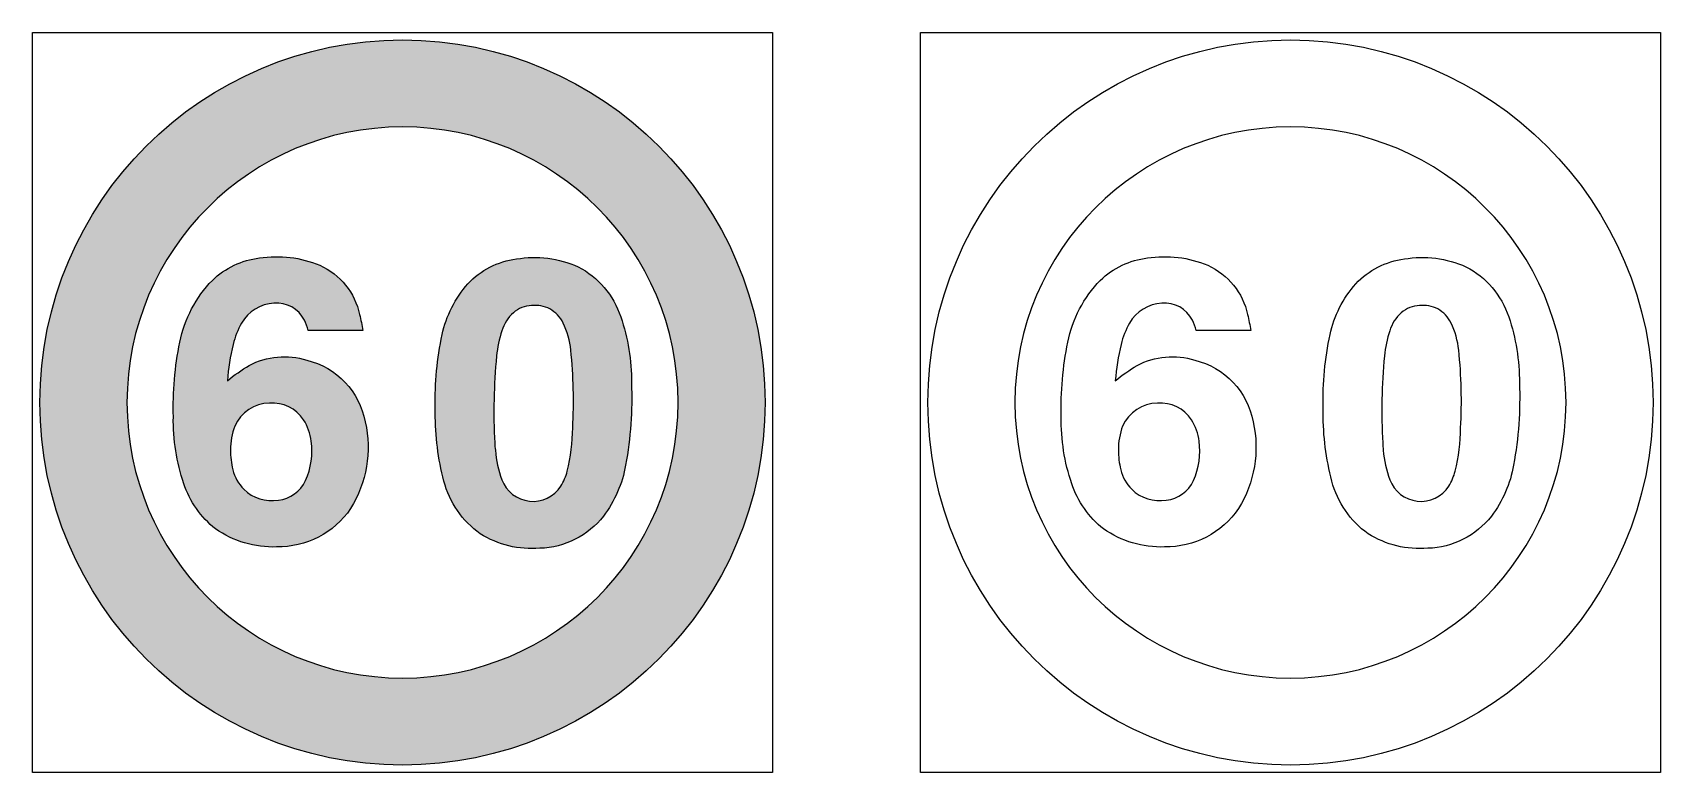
# Model space of a CAD drawing. Extents: x -132 to 2068, y 0 to 1000.
import ezdxf

# ---------------------------------------------------------------- set-up
doc = ezdxf.new("R2010")
doc.units = 0
doc.header["$MEASUREMENT"] = 0

msp = doc.modelspace()

# ---------------------------------------------------------------- hatches: boundary and pattern name
h = msp.add_hatch(color=1)
edge = h.paths.add_edge_path()
edge.add_arc((367.54, 499.999), 489.9999999999999, 0, 180, ccw=False)
edge.add_arc((367.54, 499.999), 489.9999999999999, -180, 0, ccw=False)
edge = h.paths.add_edge_path(flags=16)
edge.add_arc((367.5400000000002, 499.999), 372.4, 180, 360)
edge.add_arc((367.5400000000002, 499.999), 372.4, 0, 180)
h = msp.add_hatch(color=7)
edge = h.paths.add_edge_path()
edge.add_arc((852.3872139071443, 500.5640735470772), 440.8485071158993, 168.0641199932872, 180.9554416159158, ccw=False)
edge.add_arc((568.0057803421012, 560.4242759004547), 150.2355999427993, 138.2737183979831, 167.9692019617562, ccw=False)
edge.add_arc((535.1945191607346, 586.2957117578078), 108.5576267259957, 97.26844030362543, 136.9385088471479, ccw=False)
edge.add_arc((545.8610989523903, 550.7316606828715), 145.3127208639291, 66.09280843790037, 99.66698016575288, ccw=False)
edge.add_arc((548.7905527758825, 577.4200539948611), 120.0031537867518, 18.69817328568439, 62.204544867348375, ccw=False)
edge.add_arc((403.5136186132545, 528.046154928889), 273.4409355580423, -0.3306824512355888, 18.738966690903794, ccw=False)
edge.add_arc((165.9515026405423, 506.8953438034621), 511.3732034182195, -10.2962058634605, 2.193514588195626, ccw=False)
edge.add_arc((508.1924298042415, 444.0998241677174), 163.4206880147474, 323.2770341860961, 349.91877663472684, ccw=False)
edge.add_arc((549.4840546259926, 417.1868875071325), 114.2740263693356, 271.8433978605224, 321.713260907214, ccw=False)
edge.add_arc((542.2068249136364, 433.5977670409713), 131.0841831019847, 237.8592929798125, 274.7931281745247, ccw=False)
edge.add_arc((546.7256464857742, 426.2288289101094), 127.4841694185106, 194.727744736345, 234.37557442282332, ccw=False)
edge.add_arc((775.0869472980283, 485.3241911476221), 363.3673191000135, 179.9180364826792, 194.5855677954511, ccw=False)
edge.add_line((411.7200000000001, 485.844), (411.6, 493.213))
edge = h.paths.add_edge_path(flags=16)
edge.add_arc((691.3478387484715, 456.6399183877928), 199.5079333519033, 183.2460470051493, 186.101268827602)
edge.add_arc((645.6839391875478, 448.2654187709327), 153.251971824233, 184.8024853181453, 200.093587685934)
edge.add_arc((543.8895680150669, 411.3670180214523), 44.97806768731061, 200.5004987381122, 326.926748295128)
edge.add_arc((515.9397553785989, 426.2910932429531), 76.59276098547642, 328.981754214769, 345.6113928721973)
edge.add_arc((346.3623315986482, 467.6841705916615), 251.1453727429676, 346.0779048631493, 359.5512092307272)
edge.add_arc((-77.67787272048804, 501.9338489063971), 676.1485191554237, 356.9295708567092, 365.8411480552006)
edge.add_arc((482.5023358482903, 558.7344410276594), 113.0973199302476, 6.096625805866488, 25.45561502655821)
edge.add_arc((545.8207507888949, 588.8023453923638), 43.00246247883409, 25.54372863489847, 61.01334140263695)
edge.add_arc((546.3924655880282, 586.5912054348527), 44.68720752603497, 63.02882402478537, 95.62803189103538)
edge.add_arc((543.3249372770716, 591.4875278984192), 39.59731117267472, 91.90301330888616, 131.0705227906648)
edge.add_arc((554.7096631471152, 580.2194461975301), 55.58448298346852, 132.2869157360666, 162.4924585887677)
edge.add_arc((668.5915363974597, 544.2793223972423), 175.0029634293127, 162.4872046933493, 173.8983042216659)
edge.add_arc((1289.195360069784, 487.7266831546499), 798.1614760180574, 174.5970662991494, 183.0439315252631)
edge = h.paths.add_edge_path()
edge.add_line((313.9400000000002, 597.437), (240.1300000000002, 597.437))
edge.add_arc((133.0750132867392, 565.4193665822894), 111.7403196247773, 16.65068950465277, 24.2819346686803)
edge.add_arc((197.7010964750194, 592.5744243214148), 41.70449523446782, 26.78761862630632, 95.35357493092113)
edge.add_arc((196.273999344885, 580.9076668655538), 53.24637501331608, 92.65233451354392, 150.1537720755115)
edge.add_arc((244.279075305286, 553.5189096649138), 108.5150136470859, 150.2249715375874, 166.6646014404256)
edge.add_arc((424.9550893729889, 507.574279185037), 294.9321454844242, 166.075433200767, 175.7603742204556)
edge.add_arc((296.9366004697357, 325.331433782785), 263.1091102653967, 121.28378976648989, 129.1477334204259, ccw=False)
edge.add_arc((207.8247485252195, 459.5128603192472), 102.3683036246091, 72.80930392335108, 117.6555415689756, ccw=False)
edge.add_arc((212.7837905387935, 454.1486563862068), 106.215575072274, 10.678402631411018, 76.22208355874062, ccw=False)
edge.add_arc((163.5515538992341, 439.4746150877818), 157.4034535388555, -31.74303402301831, 12.607044117803184, ccw=False)
edge.add_arc((199.0739934754192, 423.8551420255288), 119.0997654455343, 269.16579165638734, 325.65554266188457, ccw=False)
edge.add_arc((192.492585833789, 440.3057260931606), 135.6243806201651, 235.0764792146752, 272.04827139871503, ccw=False)
edge.add_arc((198.5389469021138, 433.4365988243799), 133.7494760619127, 198.8197904534407, 231.2653726784013, ccw=False)
edge.add_arc((322.8088991870735, 475.7679231338554), 265.0314696835288, 178.9730505216723, 198.8153864102535, ccw=False)
edge.add_arc((510.6371432433939, 492.3131803491335), 452.970740219031, 168.633956289231, 181.4921282762432, ccw=False)
edge.add_arc((231.4006702680171, 548.0709934870899), 168.2224660036102, 135.937058489328, 168.5090920329868, ccw=False)
edge.add_arc((187.0081158392034, 586.2946114102758), 109.7933323845251, 96.67816680313422, 134.1592769235284, ccw=False)
edge.add_arc((197.4326229714196, 544.3779206710624), 152.7362201217736, 67.50903155791877, 98.73401080599922, ccw=False)
edge.add_arc((216.9278510355388, 599.1804032790778), 94.6903748671073, 11.997130176196208, 65.72276985706202, ccw=False)
edge.add_arc((-3.491521829478529, 543.5607938564624), 321.9711425569064, 9.63275560459391, 13.525537742298525, ccw=False)
edge = h.paths.add_edge_path(flags=16)
edge.add_arc((240.6282284030887, 435.2457190707141), 105.6504444150679, 179.6289018604122, 194.319120650665)
edge.add_arc((192.0410336935423, 421.8555070367225), 55.26929187790106, 193.326441643075, 225.0589896548311)
edge.add_arc((190.7749367100761, 421.2666078765369), 53.9602419677414, 225.5688812789774, 279.5743507880271)
edge.add_arc((195.2422038737542, 413.1440338836208), 45.31082295954021, 275.7095774161818, 335.7041904655569)
edge.add_arc((147.6087035762838, 434.2563632954046), 97.41285538548033, 335.9137061573335, 367.9301494557341)
edge.add_arc((175.5191390605383, 439.6878884667151), 69.03689463112121, 6.661166287826617, 32.39832266299937)
edge.add_arc((191.644973548705, 448.5635627163848), 50.67850668096635, 33.69422506393911, 94.35120667987847)
edge.add_arc((188.2663898726538, 447.1435792724752), 51.95451413460689, 90.51434472379808, 156.1729731083385)
edge.add_arc((225.7260767883495, 436.3143177348956), 90.74689059465537, 159.4747531877635, 180.2426512895483)

# ---------------------------------------------------------------- linework, layer by layer
for points in [[(-132.4599999999999, 0), (-132.4599999999999, 1000), (867.54, 1000), (867.54, 0)], [(1067.54, 0), (1067.54, 1000), (2067.54, 1000), (2067.54, 0)]]:
    msp.add_lwpolyline(points, close=True)
at = {"color": 1}
for points in [[(-122.4599999999999, 499.999, -1), (857.54, 499.999, -1)], [(-4.859999999999786, 499.999, 1), (739.9400000000002, 499.999, 1)]]:
    msp.add_lwpolyline(points, format="xyb", close=True, dxfattribs=at)
for points in [[(1077.54, 499.999, -1), (2057.54, 499.999, -1)], [(1195.14, 499.999, 1), (1939.94, 499.999, 1)], [(313.9400000000002, 597.437), (240.1300000000002, 597.437, 0.0333099), (234.9300000000002, 611.37, 0.308433), (193.8100000000001, 634.097, 0.256298), (150.09, 607.4069999999999, 0.07185470000000001), (138.6900000000002, 578.548, 0.0422837), (130.83, 529.378, -0.0343264), (160.3100000000001, 550.186, -0.198215), (238.08, 557.308, -0.294049), (317.1600000000002, 473.83, -0.195966), (297.4100000000002, 356.663, -0.251599), (197.34, 304.768, -0.162734), (114.85, 329.105, -0.142524), (71.94000000000017, 390.29, -0.0867955), (57.82000000000005, 480.518, -0.05616330000000001), (66.55000000000007, 581.5830000000001, -0.143087), (110.5200000000001, 665.061, -0.165016), (174.2400000000001, 695.3430000000001, -0.137094), (255.86, 685.497, -0.238813), (309.5500000000001, 618.863, -0.0169871)], [(411.6, 493.213, -0.05630840000000001), (421.0700000000001, 591.739, -0.130301), (455.8800000000002, 660.4169999999999, -0.174843), (521.4600000000002, 693.9810000000001, -0.147552), (604.7500000000001, 683.577, -0.192146), (662.4600000000002, 615.891, -0.0833996), (676.9500000000002, 526.4680000000001, -0.05455069999999999), (669.09, 415.494, -0.116773), (639.1800000000002, 346.383, -0.221099), (553.1600000000002, 302.972, -0.162564), (472.4700000000001, 322.603, -0.174743), (423.4300000000002, 393.819, -0.0640867), (411.7200000000001, 485.844)], [(1513.94, 597.437), (1440.13, 597.437, 0.0333099), (1434.93, 611.37, 0.308433), (1393.81, 634.097, 0.256298), (1350.09, 607.4069999999999, 0.07185470000000001), (1338.69, 578.548, 0.0422837), (1330.83, 529.378, -0.0343264), (1360.31, 550.186, -0.198215), (1438.08, 557.308, -0.294049), (1517.16, 473.83, -0.195966), (1497.41, 356.663, -0.251599), (1397.34, 304.768, -0.162734), (1314.85, 329.105, -0.142524), (1271.94, 390.29, -0.0867955), (1257.82, 480.518, -0.05616330000000001), (1266.55, 581.5830000000001, -0.143087), (1310.52, 665.061, -0.165016), (1374.24, 695.3430000000001, -0.137094), (1455.86, 685.497, -0.238813), (1509.55, 618.863, -0.0169871)], [(1611.6, 493.213, -0.05630840000000001), (1621.07, 591.739, -0.130301), (1655.88, 660.4169999999999, -0.174843), (1721.46, 693.9810000000001, -0.147552), (1804.75, 683.577, -0.192146), (1862.46, 615.891, -0.0833996), (1876.95, 526.4680000000001, -0.05455069999999999), (1869.09, 415.494, -0.116773), (1839.18, 346.383, -0.221099), (1753.16, 302.972, -0.162564), (1672.47, 322.603, -0.174743), (1623.43, 393.819, -0.0640867), (1611.72, 485.844)], [(492.1600000000002, 445.343, 0.0124589), (492.9700000000001, 435.435, 0.0668192), (501.7600000000001, 395.615, 0.615362), (581.58, 386.8219999999999, 0.0726881), (590.1300000000002, 407.258, 0.0588562), (597.5000000000001, 465.717, 0.0389037), (594.9600000000002, 570.746, 0.08467100000000001), (584.62, 607.345, 0.156013), (566.6600000000002, 626.418, 0.143208), (542.0100000000001, 631.063, 0.172584), (517.3100000000001, 621.34, 0.132565), (501.7000000000002, 596.941, 0.0498315), (494.58, 562.881, 0.0368731)], [(1692.16, 445.343, 0.0124589), (1692.97, 435.435, 0.0668192), (1701.76, 395.615, 0.615362), (1781.58, 386.8219999999999, 0.0726881), (1790.13, 407.258, 0.0588562), (1797.5, 465.717, 0.0389037), (1794.96, 570.746, 0.08467100000000001), (1784.62, 607.345, 0.156013), (1766.66, 626.418, 0.143208), (1742.01, 631.063, 0.172584), (1717.31, 621.34, 0.132565), (1701.7, 596.941, 0.0498315), (1694.58, 562.881, 0.0368731)], [(134.9800000000001, 435.93, 0.0641861), (138.2600000000001, 409.116, 0.139351), (153.0000000000001, 382.734, 0.240104), (199.7500000000001, 368.058, 0.267924), (236.5400000000001, 394.501, 0.140614), (244.09, 447.696, 0.112774), (233.8100000000001, 476.6780000000001, 0.271024), (187.8000000000001, 499.096, 0.294594), (140.7400000000001, 468.1319999999999, 0.0908659)], [(1334.98, 435.93, 0.0641861), (1338.26, 409.116, 0.139351), (1353, 382.734, 0.240104), (1399.75, 368.058, 0.267924), (1436.54, 394.501, 0.140614), (1444.09, 447.696, 0.112774), (1433.81, 476.6780000000001, 0.271024), (1387.8, 499.096, 0.294594), (1340.74, 468.1319999999999, 0.0908659)]]:
    msp.add_lwpolyline(points, format="xyb", close=True)

doc.saveas('drawing.dxf')
